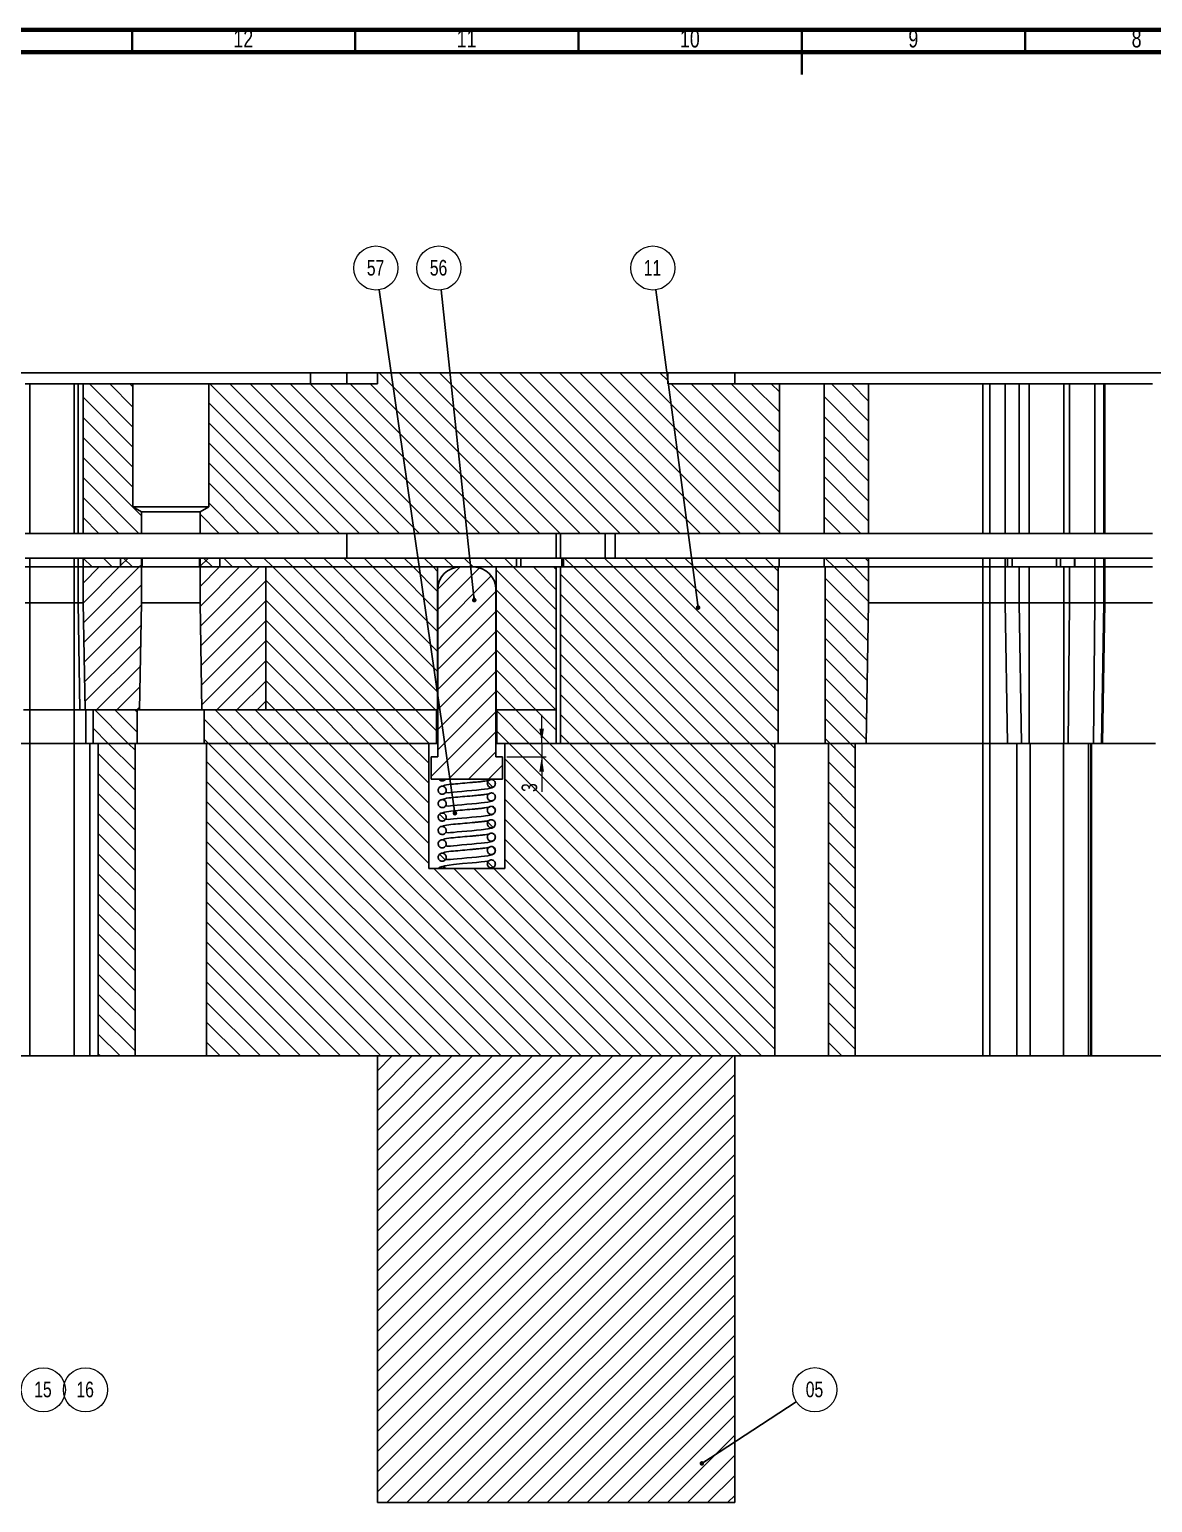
# Model space of a CAD drawing. Header units: millimetres. Extents: x 4 to 907, y 5 to 1495.
# Drawn here: x 277 to 528.5, y 1165.3 to 1495.1 of the extents above; entities that cross this region are included whole.
import ezdxf

# ---------------------------------------------------------------- set-up
doc = ezdxf.new("R2010")
doc.units = ezdxf.units.MM
doc.styles.add('SLDTEXTSTYLE0', font='TXT', dxfattribs={"width": 0.75})
doc.dimstyles.new('SLDDIMSTYLE0', dxfattribs={"dimtxt": 3.5, "dimasz": 3.302, "dimexe": 0, "dimexo": 0.0625, "dimgap": 0.875, "dimtad": 1, "dimrnd": 1e-09, "dimzin": 12, "dimdsep": 46, "dimtxsty": 'SLDTEXTSTYLE0', "dimsah": 1, "dimcen": 0.09, "dimadec": 0, "dimazin": 3, "dimtfac": 1, "dimtofl": 0, "dimtmove": 0, "dimatfit": 3, "dimfxl": 1, "dimfrac": 2, "dimtolj": 1, "dimtzin": 12, "dimarcsym": 0})
doc.dimstyles.new('SLDDIMSTYLE1', dxfattribs={"dimtxt": 0.18, "dimasz": 1.016, "dimexe": 0, "dimexo": 0.0625, "dimgap": 0, "dimtad": 0, "dimtih": 1, "dimtoh": 1, "dimdec": 0, "dimrnd": 1e-09, "dimzin": 0, "dimdsep": 46, "dimtxsty": 'Standard', "dimblk1": 'DOT', "dimblk2": 'DOT', "dimsah": 1, "dimcen": 0.09, "dimadec": 0, "dimazin": 0, "dimtfac": 1.016, "dimtdec": 0, "dimtofl": 0, "dimtmove": 0, "dimatfit": 3, "dimldrblk": 'DOT', "dimfxl": 1, "dimfrac": 2, "dimtolj": 1, "dimtzin": 0, "dimarcsym": 0})
doc.dimstyles.new('SLDDIMSTYLE2', dxfattribs={"dimtxt": 3.5, "dimasz": 3.302, "dimexe": 0, "dimexo": 0.0625, "dimgap": 0.875, "dimtad": 1, "dimrnd": 1e-09, "dimzin": 12, "dimdsep": 46, "dimtxsty": 'SLDTEXTSTYLE0', "dimsah": 1, "dimcen": 0.09, "dimadec": 0, "dimazin": 3, "dimtfac": 1, "dimtmove": 0, "dimatfit": 0, "dimfxl": 1, "dimfrac": 2, "dimtolj": 1, "dimtzin": 12, "dimarcsym": 0})

# ---------------------------------------------------------------- blocks, each defined once
blk = doc.blocks.new('_D_5')
at = {"color": 7, "linetype": 'Continuous', "lineweight": 18}
for p, q in [((148.96, 1335.26), (35.1, 1335.26)), ((36.1, 1265.26), (36.1, 1335.26)), ((643.96, 1265.26), (35.1, 1265.26))]:
    blk.add_line(p, q, dxfattribs=at)
for points in [[(36.1, 1335.26), (35.59, 1331.95), (36.61, 1331.95)], [(36.1, 1265.26), (36.61, 1268.56), (35.59, 1268.56)]]:
    blk.add_solid(points, dxfattribs=at)
at = {"color": 7, "linetype": 'Continuous', "lineweight": 18, "insert": (31.59, 1297), "char_height": 3.5, "attachment_point": 1, "rotation": 90, "style": 'SLDTEXTSTYLE0'}
blk.add_mtext('70', dxfattribs=at)
blk = doc.blocks.new('_D_12')
at = {"color": 7, "linetype": 'Continuous', "lineweight": 18}
for p, q in [((391.73, 1335.26), (391.73, 1341.61)), ((391.73, 1335.26), (391.73, 1332.26)), ((383.96, 1332.26), (392.73, 1332.26)), ((391.73, 1332.26), (391.73, 1324.38))]:
    blk.add_line(p, q, dxfattribs=at)
for points in [[(391.73, 1335.26), (392.24, 1338.56), (391.22, 1338.56)], [(391.73, 1332.26), (391.22, 1328.95), (392.24, 1328.95)]]:
    blk.add_solid(points, dxfattribs=at)
at = {"color": 7, "linetype": 'Continuous', "lineweight": 18, "insert": (387.22, 1324.38), "char_height": 3.5, "attachment_point": 1, "rotation": 90, "style": 'SLDTEXTSTYLE0'}
blk.add_mtext('3', dxfattribs=at)
blk = doc.blocks.new('SW_NOTE_28')
at = {"color": 0, "linetype": 'Continuous', "lineweight": 0}
blk.add_circle((4.14, 2.7), 4.94, dxfattribs=at)
at = {"color": 0, "linetype": 'Continuous', "lineweight": 0, "insert": (4.07, 4.51), "char_height": 3.5, "attachment_point": 2, "style": 'SLDTEXTSTYLE0'}
blk.add_mtext('05', dxfattribs=at)
blk = doc.blocks.new('_Dot')
at = {"color": 0, "linetype": 'ByBlock', "lineweight": -2}
blk.add_line((-0.5, 0), (-1, 0), dxfattribs=at)
at = {"color": 0, "linetype": 'ByBlock', "const_width": 0.5}
blk.add_lwpolyline([(-0.25, 0, 1), (0.25, 0, 1)], format="xyb", close=True, dxfattribs=at)
blk = doc.blocks.new('SW_NOTE_31')
at = {"color": 0, "linetype": 'Continuous', "lineweight": 0}
blk.add_circle((-0.65, 4.9), 4.94, dxfattribs=at)
at = {"color": 0, "linetype": 'Continuous', "lineweight": 0, "insert": (-0.72, 6.7), "char_height": 3.5, "attachment_point": 2, "style": 'SLDTEXTSTYLE0'}
blk.add_mtext('11', dxfattribs=at)
blk = doc.blocks.new('SW_NOTE_34')
at = {"color": 0, "linetype": 'Continuous', "lineweight": 0}
blk.add_circle((2.59, 2.7), 4.94, dxfattribs=at)
at = {"color": 0, "linetype": 'Continuous', "lineweight": 0, "insert": (2.52, 4.51), "char_height": 3.5, "attachment_point": 2, "style": 'SLDTEXTSTYLE0'}
blk.add_mtext('15', dxfattribs=at)
blk = doc.blocks.new('SW_NOTE_36')
at = {"color": 0, "linetype": 'Continuous', "lineweight": 0}
blk.add_circle((2.59, 2.7), 4.94, dxfattribs=at)
at = {"color": 0, "linetype": 'Continuous', "lineweight": 0, "insert": (2.52, 4.51), "char_height": 3.5, "attachment_point": 2, "style": 'SLDTEXTSTYLE0'}
blk.add_mtext('16', dxfattribs=at)
blk = doc.blocks.new('SW_NOTE_52')
at = {"color": 0, "linetype": 'Continuous', "lineweight": 0}
blk.add_circle((-0.52, 4.91), 4.94, dxfattribs=at)
at = {"color": 0, "linetype": 'Continuous', "lineweight": 0, "insert": (-0.59, 6.72), "char_height": 3.5, "attachment_point": 2, "style": 'SLDTEXTSTYLE0'}
blk.add_mtext('56', dxfattribs=at)
blk = doc.blocks.new('SW_NOTE_53')
at = {"color": 0, "linetype": 'Continuous', "lineweight": 0}
blk.add_circle((-0.71, 4.89), 4.94, dxfattribs=at)
at = {"color": 0, "linetype": 'Continuous', "lineweight": 0, "insert": (-0.78, 6.7), "char_height": 3.5, "attachment_point": 2, "style": 'SLDTEXTSTYLE0'}
blk.add_mtext('57', dxfattribs=at)

msp = doc.modelspace()

# ---------------------------------------------------------------- hatches: boundary and pattern name
at = {"linetype": 'Continuous', "lineweight": 18}
h = msp.add_hatch(dxfattribs=at)
h.set_pattern_fill('ANSI31', angle=90, style=0)
h.paths.add_polyline_path([(289.02, 1382.257), (302.118, 1382.257), (302.118, 1387.085), (300.168, 1388.257), (300.168, 1415.757), (289.02, 1415.757)], flags=0)
h = msp.add_hatch(dxfattribs=at)
h.set_pattern_fill('ANSI31', angle=90, style=0)
h.paths.add_polyline_path([(315.218, 1387.085), (315.218, 1382.257), (444.958, 1382.257), (444.958, 1415.757), (419.958, 1415.757), (419.958, 1418.257), (354.958, 1418.257), (354.958, 1415.757), (317.168, 1415.757), (317.168, 1388.257)], flags=0)
h = msp.add_hatch(dxfattribs=at)
h.set_pattern_fill('ANSI31', angle=90, style=0)
h.paths.add_polyline_path([(454.958, 1415.757), (454.958, 1382.257), (464.958, 1382.257), (464.958, 1415.757)], flags=0)
h = msp.add_hatch(dxfattribs=at)
h.set_pattern_fill('ANSI31', angle=90, style=0)
h.paths.add_polyline_path([(289.02, 1374.757), (302.118, 1374.757), (302.118, 1376.757), (289.02, 1376.757)], flags=0)
h = msp.add_hatch(dxfattribs=at)
h.set_pattern_fill('ANSI31', style=0)
h.paths.add_polyline_path([(302.268, 1376.757), (297.422, 1376.757), (297.422, 1374.757), (302.268, 1374.757)], flags=0)
h = msp.add_hatch(dxfattribs=at)
h.set_pattern_fill('ANSI31', style=0)
h.paths.add_polyline_path([(315.068, 1374.757), (319.668, 1374.757), (319.668, 1376.757), (315.068, 1376.757)], flags=0)
h = msp.add_hatch(dxfattribs=at)
h.set_pattern_fill('ANSI31', angle=90, style=0)
h.paths.add_polyline_path([(386.078, 1376.757), (315.218, 1376.757), (315.218, 1374.757), (386.078, 1374.757)], flags=0)
h = msp.add_hatch(dxfattribs=at)
h.set_pattern_fill('ANSI31', angle=90, style=0)
h.paths.add_polyline_path([(444.908, 1376.757), (396.602, 1376.757), (396.602, 1374.757), (444.908, 1374.757)], flags=0)
h = msp.add_hatch(dxfattribs=at)
h.set_pattern_fill('ANSI31', angle=90, style=0)
h.paths.add_polyline_path([(455.008, 1374.757), (464.958, 1374.757), (464.958, 1376.757), (455.008, 1376.757)], flags=0)
h = msp.add_hatch(dxfattribs=at)
h.set_pattern_fill('ANSI31', style=0)
h.paths.add_polyline_path([(302.118, 1374.757), (289.02, 1374.757), (289.02, 1366.757), (289.496, 1342.757), (301.699, 1342.757), (302.118, 1366.757)], flags=0)
h = msp.add_hatch(dxfattribs=at)
h.set_pattern_fill('ANSI31', style=0)
h.paths.add_polyline_path([(329.958, 1342.757), (329.958, 1374.757), (315.218, 1374.757), (315.218, 1366.757), (315.637, 1342.757)], flags=0)
h = msp.add_hatch(dxfattribs=at)
h.set_pattern_fill('ANSI31', angle=90, style=0)
h.paths.add_polyline_path([(368.408, 1374.757), (329.958, 1374.757), (329.958, 1342.757), (368.408, 1342.757)], flags=0)
h = msp.add_hatch(dxfattribs=at)
h.set_pattern_fill('ANSI31', style=0)
edge = h.paths.add_edge_path(flags=0)
edge.add_line((366.958, 1327.257), (382.958, 1327.257))
edge.add_line((382.958, 1327.257), (382.958, 1332.257))
edge.add_line((382.958, 1332.257), (381.458, 1332.257))
edge.add_line((381.458, 1332.257), (381.458, 1369.757))
edge.add_arc((376.458, 1369.757), 5, 0, 90)
edge.add_line((376.458, 1374.757), (373.458, 1374.757))
edge.add_arc((373.458, 1369.757), 5, 90, 180)
edge.add_line((368.458, 1369.757), (368.458, 1332.257))
edge.add_line((368.458, 1332.257), (366.958, 1332.257))
edge.add_line((366.958, 1332.257), (366.958, 1327.257))
h = msp.add_hatch(dxfattribs=at)
h.set_pattern_fill('ANSI31', angle=90, style=0)
h.paths.add_polyline_path([(381.508, 1342.757), (394.958, 1342.757), (394.958, 1374.757), (381.508, 1374.757)], flags=0)
h = msp.add_hatch(dxfattribs=at)
h.set_pattern_fill('ANSI31', angle=90, style=0)
h.paths.add_polyline_path([(444.708, 1374.757), (395.958, 1374.757), (395.958, 1335.257), (444.708, 1335.257)], flags=0)
h = msp.add_hatch(dxfattribs=at)
h.set_pattern_fill('ANSI31', angle=90, style=0)
h.paths.add_polyline_path([(464.958, 1374.757), (455.208, 1374.757), (455.208, 1335.257), (464.408, 1335.257), (464.958, 1366.757)], flags=0)
h = msp.add_hatch(dxfattribs=at)
h.set_pattern_fill('ANSI31', angle=90, style=0)
h.paths.add_polyline_path([(291.296, 1335.257), (301.168, 1335.257), (301.168, 1342.757), (291.296, 1342.757)], flags=0)
h = msp.add_hatch(dxfattribs=at)
h.set_pattern_fill('ANSI31', angle=90, style=0)
h.paths.add_polyline_path([(368.208, 1342.757), (316.168, 1342.757), (316.168, 1335.257), (368.208, 1335.257)], flags=0)
h = msp.add_hatch(dxfattribs=at)
h.set_pattern_fill('ANSI31', angle=90, style=0)
h.paths.add_polyline_path([(381.708, 1335.257), (394.958, 1335.257), (394.958, 1342.757), (381.708, 1342.757)], flags=0)
h = msp.add_hatch(dxfattribs=at)
h.set_pattern_fill('ANSI31', angle=90, style=0)
h.paths.add_polyline_path([(300.668, 1335.257), (292.434, 1335.257), (292.434, 1265.257), (300.668, 1265.257)], flags=0)
h = msp.add_hatch(dxfattribs=at)
h.set_pattern_fill('ANSI31', angle=90, style=0)
h.paths.add_polyline_path([(366.458, 1335.257), (316.668, 1335.257), (316.668, 1265.257), (443.958, 1265.257), (443.958, 1335.257), (383.458, 1335.257), (383.458, 1307.257), (366.458, 1307.257)], flags=0)
h = msp.add_hatch(dxfattribs=at)
h.set_pattern_fill('ANSI31', angle=90, style=0)
h.paths.add_polyline_path([(455.958, 1265.257), (461.958, 1265.257), (461.958, 1335.257), (455.958, 1335.257)], flags=0)
h = msp.add_hatch(dxfattribs=at)
h.set_pattern_fill('ANSI31', angle=90, style=0)
edge = h.paths.add_edge_path(flags=0)
edge.add_line((370.206, 1327.257), (368.709, 1327.257))
edge.add_spline(control_points=[(368.709, 1327.257), (368.898, 1326.975), (369.185, 1326.857), (369.458, 1326.857), (369.73, 1326.857), (370.017, 1326.975), (370.206, 1327.257)], knot_values=[0.3258343, 0.3258343, 0.3258343, 0.3258343, 0.5, 0.5, 0.5, 0.6741657, 0.6741657, 0.6741657, 0.6741657], weights=[0.5460067, 0.6164479, 0.767779, 1, 0.767779, 0.6164479, 0.5460067], degree=3, periodic=0)
h = msp.add_hatch(dxfattribs=at)
h.set_pattern_fill('ANSI31', angle=90, style=0)
edge = h.paths.add_edge_path(flags=0)
edge.add_spline(control_points=[(380.458, 1327.157), (378.658, 1327.157), (378.658, 1325.357), (380.458, 1325.357), (382.258, 1325.357), (382.258, 1327.157), (380.458, 1327.157)], knot_values=[0, 0, 0, 0, 0.5, 0.5, 0.5, 1, 1, 1, 1], weights=[1, 0.3333333, 0.3333333, 1, 0.3333333, 0.3333333, 1], degree=3, periodic=0)
h = msp.add_hatch(dxfattribs=at)
h.set_pattern_fill('ANSI31', angle=90, style=0)
edge = h.paths.add_edge_path(flags=0)
edge.add_spline(control_points=[(369.458, 1325.657), (367.658, 1325.657), (367.658, 1323.857), (369.458, 1323.857), (371.258, 1323.857), (371.258, 1325.657), (369.458, 1325.657)], knot_values=[0, 0, 0, 0, 0.5, 0.5, 0.5, 1, 1, 1, 1], weights=[1, 0.3333333, 0.3333333, 1, 0.3333333, 0.3333333, 1], degree=3, periodic=0)
h = msp.add_hatch(dxfattribs=at)
h.set_pattern_fill('ANSI31', angle=90, style=0)
edge = h.paths.add_edge_path(flags=0)
edge.add_spline(control_points=[(380.458, 1324.157), (378.658, 1324.157), (378.658, 1322.357), (380.458, 1322.357), (382.258, 1322.357), (382.258, 1324.157), (380.458, 1324.157)], knot_values=[0, 0, 0, 0, 0.5, 0.5, 0.5, 1, 1, 1, 1], weights=[1, 0.3333333, 0.3333333, 1, 0.3333333, 0.3333333, 1], degree=3, periodic=0)
h = msp.add_hatch(dxfattribs=at)
h.set_pattern_fill('ANSI31', angle=90, style=0)
edge = h.paths.add_edge_path(flags=0)
edge.add_spline(control_points=[(369.458, 1322.657), (367.658, 1322.657), (367.658, 1320.857), (369.458, 1320.857), (371.258, 1320.857), (371.258, 1322.657), (369.458, 1322.657)], knot_values=[0, 0, 0, 0, 0.5, 0.5, 0.5, 1, 1, 1, 1], weights=[1, 0.3333333, 0.3333333, 1, 0.3333333, 0.3333333, 1], degree=3, periodic=0)
h = msp.add_hatch(dxfattribs=at)
h.set_pattern_fill('ANSI31', angle=90, style=0)
edge = h.paths.add_edge_path(flags=0)
edge.add_spline(control_points=[(369.458, 1319.657), (367.658, 1319.657), (367.658, 1317.857), (369.458, 1317.857), (371.258, 1317.857), (371.258, 1319.657), (369.458, 1319.657)], knot_values=[0, 0, 0, 0, 0.5, 0.5, 0.5, 1, 1, 1, 1], weights=[1, 0.3333333, 0.3333333, 1, 0.3333333, 0.3333333, 1], degree=3, periodic=0)
h = msp.add_hatch(dxfattribs=at)
h.set_pattern_fill('ANSI31', angle=90, style=0)
edge = h.paths.add_edge_path(flags=0)
edge.add_spline(control_points=[(380.458, 1321.157), (378.658, 1321.157), (378.658, 1319.357), (380.458, 1319.357), (382.258, 1319.357), (382.258, 1321.157), (380.458, 1321.157)], knot_values=[0, 0, 0, 0, 0.5, 0.5, 0.5, 1, 1, 1, 1], weights=[1, 0.3333333, 0.3333333, 1, 0.3333333, 0.3333333, 1], degree=3, periodic=0)
h = msp.add_hatch(dxfattribs=at)
h.set_pattern_fill('ANSI31', angle=90, style=0)
edge = h.paths.add_edge_path(flags=0)
edge.add_spline(control_points=[(369.458, 1316.657), (367.658, 1316.657), (367.658, 1314.857), (369.458, 1314.857), (371.258, 1314.857), (371.258, 1316.657), (369.458, 1316.657)], knot_values=[0, 0, 0, 0, 0.5, 0.5, 0.5, 1, 1, 1, 1], weights=[1, 0.3333333, 0.3333333, 1, 0.3333333, 0.3333333, 1], degree=3, periodic=0)
h = msp.add_hatch(dxfattribs=at)
h.set_pattern_fill('ANSI31', angle=90, style=0)
edge = h.paths.add_edge_path(flags=0)
edge.add_spline(control_points=[(380.458, 1318.157), (378.658, 1318.157), (378.658, 1316.357), (380.458, 1316.357), (382.258, 1316.357), (382.258, 1318.157), (380.458, 1318.157)], knot_values=[0, 0, 0, 0, 0.5, 0.5, 0.5, 1, 1, 1, 1], weights=[1, 0.3333333, 0.3333333, 1, 0.3333333, 0.3333333, 1], degree=3, periodic=0)
h = msp.add_hatch(dxfattribs=at)
h.set_pattern_fill('ANSI31', angle=90, style=0)
edge = h.paths.add_edge_path(flags=0)
edge.add_spline(control_points=[(369.458, 1313.657), (367.658, 1313.657), (367.658, 1311.857), (369.458, 1311.857), (371.258, 1311.857), (371.258, 1313.657), (369.458, 1313.657)], knot_values=[0, 0, 0, 0, 0.5, 0.5, 0.5, 1, 1, 1, 1], weights=[1, 0.3333333, 0.3333333, 1, 0.3333333, 0.3333333, 1], degree=3, periodic=0)
h = msp.add_hatch(dxfattribs=at)
h.set_pattern_fill('ANSI31', angle=90, style=0)
edge = h.paths.add_edge_path(flags=0)
edge.add_spline(control_points=[(380.458, 1315.157), (378.658, 1315.157), (378.658, 1313.357), (380.458, 1313.357), (382.258, 1313.357), (382.258, 1315.157), (380.458, 1315.157)], knot_values=[0, 0, 0, 0, 0.5, 0.5, 0.5, 1, 1, 1, 1], weights=[1, 0.3333333, 0.3333333, 1, 0.3333333, 0.3333333, 1], degree=3, periodic=0)
h = msp.add_hatch(dxfattribs=at)
h.set_pattern_fill('ANSI31', angle=90, style=0)
edge = h.paths.add_edge_path(flags=0)
edge.add_spline(control_points=[(369.458, 1310.657), (367.658, 1310.657), (367.658, 1308.857), (369.458, 1308.857), (371.258, 1308.857), (371.258, 1310.657), (369.458, 1310.657)], knot_values=[0, 0, 0, 0, 0.5, 0.5, 0.5, 1, 1, 1, 1], weights=[1, 0.3333333, 0.3333333, 1, 0.3333333, 0.3333333, 1], degree=3, periodic=0)
h = msp.add_hatch(dxfattribs=at)
h.set_pattern_fill('ANSI31', angle=90, style=0)
edge = h.paths.add_edge_path(flags=0)
edge.add_spline(control_points=[(380.458, 1312.157), (378.658, 1312.157), (378.658, 1310.357), (380.458, 1310.357), (382.258, 1310.357), (382.258, 1312.157), (380.458, 1312.157)], knot_values=[0, 0, 0, 0, 0.5, 0.5, 0.5, 1, 1, 1, 1], weights=[1, 0.3333333, 0.3333333, 1, 0.3333333, 0.3333333, 1], degree=3, periodic=0)
h = msp.add_hatch(dxfattribs=at)
h.set_pattern_fill('ANSI31', angle=90, style=0)
edge = h.paths.add_edge_path(flags=0)
edge.add_spline(control_points=[(380.458, 1309.157), (378.658, 1309.157), (378.658, 1307.357), (380.458, 1307.357), (382.258, 1307.357), (382.258, 1309.157), (380.458, 1309.157)], knot_values=[0, 0, 0, 0, 0.5, 0.5, 0.5, 1, 1, 1, 1], weights=[1, 0.3333333, 0.3333333, 1, 0.3333333, 0.3333333, 1], degree=3, periodic=0)
h = msp.add_hatch(dxfattribs=at)
h.set_pattern_fill('ANSI31', style=0)
h.paths.add_polyline_path([(354.958, 1165.257), (434.958, 1165.257), (434.958, 1265.257), (354.958, 1265.257)], flags=0)

# ---------------------------------------------------------------- linework, layer by layer
at = {"color": 7, "linetype": 'Continuous', "lineweight": 70}
for p, q in [((5, 1495), (895, 1495)), ((10, 1490), (890, 1490))]:
    msp.add_line(p, q, dxfattribs=at)
at = {"color": 7, "linetype": 'Continuous', "lineweight": 35}
for p, q in [((300, 1490), (300, 1495)), ((350, 1490), (350, 1495)), ((400, 1490), (400, 1495)), ((450, 1495.001), (450, 1484.999)), ((450, 1490), (450, 1495)), ((500, 1490), (500, 1495))]:
    msp.add_line(p, q, dxfattribs=at)
at = {"color": 7, "linetype": 'Continuous', "lineweight": 25}
for p, q in [((339.958, 1418.257), (247.617, 1418.257)), ((277.087, 1415.757), (276.087, 1415.757)), ((277.087, 1382.257), (277.087, 1415.757)), ((287.042, 1415.757), (277.087, 1415.757)), ((287.042, 1382.257), (287.042, 1415.757)), ((287.921, 1415.757), (287.042, 1415.757)), ((287.921, 1382.257), (287.921, 1415.757)), ((289.02, 1415.757), (287.921, 1415.757)), ((289.02, 1415.757), (289.02, 1382.257)), ((289.02, 1415.757), (300.168, 1415.757)), ((300.168, 1388.257), (300.168, 1415.757)), ((300.168, 1415.757), (317.168, 1415.757)), ((317.168, 1415.757), (317.168, 1388.257)), ((317.168, 1415.757), (354.958, 1415.757)), ((339.958, 1415.757), (339.958, 1418.257)), ((348.106, 1418.257), (339.958, 1418.257)), ((348.106, 1418.257), (348.106, 1415.757)), ((354.958, 1418.257), (348.106, 1418.257)), ((354.958, 1418.257), (354.958, 1415.757)), ((354.958, 1418.257), (419.958, 1418.257)), ((419.958, 1415.757), (419.958, 1418.257)), ((434.958, 1418.257), (419.958, 1418.257)), ((419.958, 1415.757), (444.958, 1415.757)), ((434.958, 1415.757), (434.958, 1418.257)), ((564.958, 1418.257), (434.958, 1418.257)), ((444.958, 1382.257), (444.958, 1415.757)), ((444.958, 1415.757), (454.958, 1415.757)), ((454.958, 1415.757), (454.958, 1382.257)), ((454.958, 1415.757), (464.958, 1415.757)), ((464.958, 1382.257), (464.958, 1415.757)), ((464.958, 1415.757), (490.555, 1415.757)), ((490.555, 1382.257), (490.555, 1415.757)), ((490.555, 1415.757), (492.067, 1415.757)), ((492.067, 1382.257), (492.067, 1415.757)), ((492.067, 1415.757), (495.55, 1415.757)), ((495.55, 1382.257), (495.55, 1415.757)), ((495.55, 1415.757), (498.679, 1415.757)), ((498.679, 1382.257), (498.679, 1415.757)), ((498.679, 1415.757), (500.927, 1415.757)), ((500.927, 1382.257), (500.927, 1415.757)), ((500.927, 1415.757), (508.696, 1415.757)), ((508.696, 1382.257), (508.696, 1415.757)), ((508.696, 1415.757), (509.935, 1415.757)), ((509.935, 1382.257), (509.935, 1415.757)), ((509.935, 1415.757), (515.605, 1415.757)), ((515.605, 1382.257), (515.605, 1415.757)), ((515.605, 1415.757), (517.637, 1415.757)), ((517.637, 1382.257), (517.637, 1415.757)), ((517.637, 1415.757), (517.83, 1415.757)), ((517.83, 1382.257), (517.83, 1415.757)), ((517.83, 1415.757), (528.536, 1415.757)), ((302.118, 1387.085), (300.168, 1388.257)), ((317.168, 1388.257), (300.168, 1388.257)), ((302.118, 1382.257), (302.118, 1387.085)), ((315.218, 1387.085), (302.118, 1387.085)), ((317.168, 1388.257), (315.218, 1387.085)), ((315.218, 1387.085), (315.218, 1382.257)), ((277.087, 1382.257), (276.087, 1382.257)), ((287.042, 1382.257), (277.087, 1382.257)), ((287.921, 1382.257), (287.042, 1382.257)), ((289.02, 1382.257), (287.921, 1382.257)), ((289.02, 1382.257), (302.118, 1382.257)), ((315.218, 1382.257), (302.118, 1382.257)), ((315.218, 1382.257), (444.958, 1382.257)), ((348.106, 1382.257), (348.106, 1376.757)), ((394.958, 1382.257), (394.958, 1376.757)), ((395.958, 1382.257), (395.958, 1376.757)), ((405.958, 1382.257), (405.958, 1376.757)), ((408.196, 1382.257), (408.196, 1376.757)), ((454.958, 1382.257), (444.958, 1382.257)), ((454.958, 1382.257), (464.958, 1382.257)), ((490.555, 1382.257), (464.958, 1382.257)), ((492.067, 1382.257), (490.555, 1382.257)), ((495.55, 1382.257), (492.067, 1382.257)), ((498.679, 1382.257), (495.55, 1382.257)), ((500.927, 1382.257), (498.679, 1382.257)), ((508.696, 1382.257), (500.927, 1382.257)), ((509.935, 1382.257), (508.696, 1382.257)), ((515.605, 1382.257), (509.935, 1382.257)), ((517.637, 1382.257), (515.605, 1382.257)), ((517.83, 1382.257), (517.637, 1382.257)), ((528.536, 1382.257), (517.83, 1382.257)), ((277.087, 1376.757), (276.087, 1376.757)), ((277.087, 1374.757), (277.087, 1376.757)), ((287.042, 1376.757), (277.087, 1376.757)), ((287.042, 1374.757), (287.042, 1376.757)), ((287.921, 1376.757), (287.042, 1376.757)), ((287.921, 1374.757), (287.921, 1376.757)), ((289.02, 1376.757), (287.921, 1376.757)), ((289.02, 1376.757), (289.02, 1374.757)), ((289.02, 1376.757), (302.118, 1376.757)), ((297.422, 1376.757), (297.422, 1374.757)), ((297.422, 1376.757), (302.268, 1376.757)), ((302.118, 1374.757), (302.118, 1376.757)), ((302.268, 1376.757), (302.268, 1374.757)), ((315.068, 1376.757), (302.268, 1376.757)), ((315.068, 1374.757), (315.068, 1376.757)), ((315.068, 1376.757), (319.668, 1376.757)), ((315.218, 1376.757), (315.218, 1374.757)), ((315.218, 1376.757), (386.078, 1376.757)), ((319.668, 1374.757), (319.668, 1376.757)), ((386.078, 1374.757), (386.078, 1376.757)), ((386.087, 1376.757), (386.078, 1376.757)), ((386.087, 1374.757), (386.087, 1376.757)), ((387.087, 1376.757), (386.087, 1376.757)), ((387.087, 1374.757), (387.087, 1376.757)), ((396.217, 1376.757), (387.087, 1376.757)), ((396.217, 1376.757), (396.217, 1374.757)), ((396.224, 1376.757), (396.217, 1376.757)), ((396.224, 1374.757), (396.224, 1376.757)), ((396.602, 1376.757), (396.224, 1376.757)), ((396.602, 1376.757), (396.602, 1374.757)), ((396.602, 1376.757), (444.908, 1376.757)), ((444.908, 1374.757), (444.908, 1376.757)), ((455.008, 1376.757), (444.908, 1376.757)), ((455.008, 1376.757), (455.008, 1374.757)), ((455.008, 1376.757), (464.958, 1376.757)), ((464.958, 1374.757), (464.958, 1376.757)), ((490.555, 1376.757), (464.958, 1376.757)), ((490.555, 1374.757), (490.555, 1376.757)), ((492.067, 1376.757), (490.555, 1376.757)), ((492.067, 1374.757), (492.067, 1376.757)), ((495.55, 1376.757), (492.067, 1376.757)), ((495.55, 1374.757), (495.55, 1376.757)), ((496.087, 1376.757), (495.55, 1376.757)), ((496.087, 1374.757), (496.087, 1376.757)), ((496.087, 1376.757), (496.087, 1374.757)), ((496.087, 1376.757), (496.087, 1376.757)), ((497.087, 1376.757), (496.087, 1376.757)), ((497.087, 1374.757), (497.087, 1376.757)), ((507.042, 1376.757), (497.087, 1376.757)), ((507.042, 1374.757), (507.042, 1376.757)), ((507.921, 1376.757), (507.042, 1376.757)), ((507.921, 1374.757), (507.921, 1376.757)), ((511.049, 1376.757), (507.921, 1376.757)), ((511.049, 1374.757), (511.049, 1376.757)), ((511.132, 1376.757), (511.049, 1376.757)), ((511.132, 1374.757), (511.132, 1376.757)), ((515.605, 1376.757), (511.132, 1376.757)), ((515.605, 1374.757), (515.605, 1376.757)), ((517.637, 1376.757), (515.605, 1376.757)), ((517.637, 1374.757), (517.637, 1376.757)), ((517.83, 1376.757), (517.637, 1376.757)), ((517.83, 1374.757), (517.83, 1376.757)), ((528.536, 1376.757), (517.83, 1376.757)), ((277.087, 1374.757), (276.087, 1374.757)), ((277.087, 1366.757), (277.087, 1374.757)), ((287.042, 1374.757), (277.087, 1374.757)), ((287.042, 1366.757), (287.042, 1374.757)), ((287.921, 1374.757), (287.042, 1374.757)), ((287.921, 1366.757), (287.921, 1374.757)), ((289.02, 1374.757), (287.921, 1374.757)), ((289.02, 1374.757), (289.02, 1366.757)), ((289.02, 1374.757), (302.118, 1374.757)), ((297.422, 1374.757), (302.268, 1374.757)), ((302.118, 1366.757), (302.118, 1374.757)), ((315.068, 1374.757), (302.268, 1374.757)), ((315.068, 1374.757), (319.668, 1374.757)), ((315.218, 1374.757), (315.218, 1366.757)), ((315.218, 1374.757), (329.958, 1374.757)), ((315.218, 1374.757), (386.078, 1374.757)), ((329.958, 1374.757), (329.958, 1342.757)), ((329.958, 1374.757), (368.408, 1374.757)), ((368.408, 1342.757), (368.408, 1374.757)), ((373.458, 1374.757), (376.458, 1374.757)), ((381.508, 1374.757), (381.508, 1342.757)), ((381.508, 1374.757), (394.958, 1374.757)), ((394.958, 1342.757), (394.958, 1374.757)), ((395.958, 1374.757), (394.958, 1374.757)), ((395.958, 1374.757), (444.708, 1374.757)), ((395.958, 1374.757), (395.958, 1335.257)), ((396.602, 1374.757), (444.908, 1374.757)), ((444.708, 1335.257), (444.708, 1374.757)), ((455.008, 1374.757), (444.908, 1374.757)), ((455.008, 1374.757), (464.958, 1374.757)), ((455.208, 1374.757), (455.208, 1335.257)), ((455.208, 1374.757), (464.958, 1374.757)), ((464.958, 1366.757), (464.958, 1374.757)), ((490.555, 1374.757), (464.958, 1374.757)), ((490.555, 1366.757), (490.555, 1374.757)), ((492.067, 1374.757), (490.555, 1374.757)), ((492.067, 1366.757), (492.067, 1374.757)), ((495.55, 1374.757), (492.067, 1374.757)), ((495.55, 1366.757), (495.55, 1374.757)), ((498.679, 1374.757), (495.55, 1374.757)), ((496.087, 1374.757), (495.55, 1374.757)), ((498.679, 1366.757), (498.679, 1374.757)), ((500.927, 1374.757), (498.679, 1374.757)), ((500.927, 1366.757), (500.927, 1374.757)), ((508.696, 1374.757), (500.927, 1374.757)), ((508.696, 1366.757), (508.696, 1374.757)), ((509.935, 1374.757), (508.696, 1374.757)), ((509.935, 1366.757), (509.935, 1374.757)), ((515.605, 1374.757), (509.935, 1374.757)), ((515.605, 1374.757), (511.132, 1374.757)), ((515.605, 1366.757), (515.605, 1374.757)), ((517.637, 1374.757), (515.605, 1374.757)), ((517.637, 1366.757), (517.637, 1374.757)), ((517.83, 1374.757), (517.637, 1374.757)), ((517.83, 1366.757), (517.83, 1374.757)), ((528.536, 1374.757), (517.83, 1374.757)), ((368.458, 1332.257), (368.458, 1369.757)), ((381.458, 1369.757), (381.458, 1332.257)), ((276.087, 1366.757), (277.087, 1366.757)), ((277.087, 1366.757), (277.087, 1342.757)), ((277.087, 1366.757), (287.042, 1366.757)), ((287.042, 1366.757), (287.921, 1366.757)), ((287.042, 1366.757), (287.042, 1342.757)), ((287.921, 1366.757), (288.289, 1342.757)), ((287.921, 1366.757), (289.02, 1366.757)), ((289.496, 1342.757), (289.02, 1366.757)), ((302.118, 1366.757), (301.699, 1342.757)), ((302.118, 1366.757), (315.218, 1366.757)), ((315.637, 1342.757), (315.218, 1366.757)), ((464.958, 1366.757), (464.408, 1335.257)), ((490.555, 1366.757), (490.549, 1335.257)), ((490.555, 1366.757), (492.067, 1366.757)), ((492.067, 1366.757), (492.065, 1335.257)), ((492.067, 1366.757), (495.55, 1366.757)), ((495.55, 1366.757), (498.679, 1366.757)), ((495.55, 1366.757), (496.026, 1335.257)), ((498.679, 1366.757), (500.927, 1366.757)), ((498.679, 1366.757), (499.155, 1335.257)), ((500.927, 1366.757), (500.927, 1335.257)), ((500.927, 1366.757), (508.696, 1366.757)), ((508.696, 1366.757), (509.935, 1366.757)), ((508.696, 1366.757), (508.696, 1335.257)), ((509.935, 1366.757), (509.672, 1335.257)), ((509.935, 1366.757), (515.605, 1366.757)), ((515.605, 1366.757), (515.343, 1335.257)), ((515.605, 1366.757), (517.637, 1366.757)), ((517.637, 1366.757), (517.096, 1335.257)), ((517.83, 1366.757), (517.289, 1335.257)), ((517.637, 1366.757), (517.83, 1366.757)), ((277.087, 1342.757), (275.669, 1342.757)), ((277.087, 1342.757), (277.087, 1335.257)), ((287.042, 1342.757), (277.087, 1342.757)), ((287.042, 1342.757), (287.042, 1335.257)), ((288.289, 1342.757), (287.042, 1342.757)), ((289.496, 1342.757), (288.289, 1342.757)), ((289.496, 1342.757), (301.699, 1342.757)), ((289.679, 1342.757), (289.679, 1335.257)), ((291.296, 1342.757), (291.296, 1335.257)), ((291.296, 1342.757), (301.168, 1342.757)), ((301.168, 1335.257), (301.168, 1342.757)), ((315.637, 1342.757), (301.699, 1342.757)), ((315.637, 1342.757), (329.958, 1342.757)), ((316.168, 1342.757), (316.168, 1335.257)), ((316.168, 1342.757), (368.208, 1342.757)), ((329.958, 1342.757), (368.408, 1342.757)), ((368.208, 1335.257), (368.208, 1342.757)), ((368.458, 1342.757), (368.408, 1342.757)), ((381.508, 1342.757), (381.458, 1342.757)), ((381.508, 1342.757), (394.958, 1342.757)), ((381.708, 1342.757), (381.708, 1335.257)), ((381.708, 1342.757), (394.958, 1342.757)), ((394.958, 1335.257), (394.958, 1342.757)), ((274.087, 1335.257), (277.087, 1335.257)), ((277.087, 1265.257), (277.087, 1335.257)), ((277.087, 1335.257), (287.042, 1335.257)), ((287.042, 1265.257), (287.042, 1335.257)), ((287.042, 1335.257), (289.679, 1335.257)), ((289.679, 1335.257), (291.296, 1335.257)), ((290.558, 1265.257), (290.558, 1335.257)), ((291.296, 1335.257), (301.168, 1335.257)), ((292.434, 1335.257), (292.434, 1265.257)), ((292.434, 1335.257), (300.668, 1335.257)), ((300.668, 1265.257), (300.668, 1335.257)), ((301.168, 1335.257), (316.168, 1335.257)), ((316.168, 1335.257), (368.208, 1335.257)), ((316.668, 1335.257), (316.668, 1265.257)), ((316.668, 1335.257), (366.458, 1335.257)), ((366.458, 1307.257), (366.458, 1335.257)), ((368.458, 1335.257), (368.208, 1335.257)), ((381.708, 1335.257), (381.458, 1335.257)), ((381.708, 1335.257), (394.958, 1335.257)), ((383.458, 1335.257), (383.458, 1307.257)), ((383.458, 1335.257), (443.958, 1335.257)), ((395.958, 1335.257), (444.708, 1335.257)), ((443.958, 1265.257), (443.958, 1335.257)), ((455.208, 1335.257), (444.708, 1335.257)), ((455.208, 1335.257), (464.408, 1335.257)), ((455.958, 1335.257), (455.958, 1265.257)), ((455.958, 1335.257), (461.958, 1335.257)), ((461.958, 1265.257), (461.958, 1335.257)), ((490.549, 1335.257), (464.408, 1335.257)), ((490.519, 1265.257), (490.519, 1335.257)), ((492.065, 1335.257), (490.549, 1335.257)), ((492.062, 1265.257), (492.062, 1335.257)), ((496.026, 1335.257), (492.065, 1335.257)), ((499.155, 1335.257), (496.026, 1335.257)), ((498.148, 1265.257), (498.148, 1335.257)), ((500.927, 1335.257), (499.155, 1335.257)), ((508.696, 1335.257), (500.927, 1335.257)), ((501.16, 1265.257), (501.16, 1335.257)), ((508.593, 1265.257), (508.593, 1335.257)), ((509.672, 1335.257), (508.696, 1335.257)), ((515.343, 1335.257), (509.672, 1335.257)), ((514.174, 1265.257), (514.174, 1335.257)), ((514.682, 1265.257), (514.682, 1335.257)), ((514.875, 1265.257), (514.875, 1335.257)), ((517.096, 1335.257), (515.343, 1335.257)), ((517.289, 1335.257), (517.096, 1335.257)), ((529.186, 1335.257), (517.289, 1335.257)), ((366.958, 1327.257), (366.958, 1332.257)), ((366.958, 1332.257), (368.458, 1332.257)), ((381.458, 1332.257), (382.958, 1332.257)), ((382.958, 1332.257), (382.958, 1327.257)), ((382.958, 1327.257), (366.958, 1327.257)), ((368.709, 1327.257), (370.206, 1327.257)), ((366.458, 1307.257), (383.458, 1307.257)), ((370.206, 1307.257), (368.709, 1307.257)), ((381.347, 1308.201), (381.333, 1308.392)), ((277.087, 1265.257), (273.087, 1265.257)), ((287.042, 1265.257), (277.087, 1265.257)), ((290.558, 1265.257), (287.042, 1265.257)), ((292.434, 1265.257), (290.558, 1265.257)), ((292.434, 1265.257), (300.668, 1265.257)), ((316.668, 1265.257), (300.668, 1265.257)), ((316.668, 1265.257), (443.958, 1265.257)), ((354.958, 1265.257), (354.958, 1165.257)), ((434.958, 1265.257), (354.958, 1265.257)), ((434.958, 1165.257), (434.958, 1265.257)), ((455.958, 1265.257), (443.958, 1265.257)), ((455.958, 1265.257), (461.958, 1265.257)), ((490.519, 1265.257), (461.958, 1265.257)), ((492.062, 1265.257), (490.519, 1265.257)), ((498.148, 1265.257), (492.062, 1265.257)), ((501.16, 1265.257), (498.148, 1265.257)), ((508.593, 1265.257), (501.16, 1265.257)), ((514.174, 1265.257), (508.593, 1265.257)), ((514.682, 1265.257), (514.174, 1265.257)), ((514.875, 1265.257), (514.682, 1265.257)), ((532.043, 1265.257), (514.875, 1265.257)), ((434.958, 1165.257), (354.958, 1165.257))]:
    msp.add_line(p, q, dxfattribs=at)
at = {"color": 8, "linetype": 'Continuous', "lineweight": 25}
for p, q in [((464.958, 1366.757), (490.555, 1366.757)), ((517.83, 1366.757), (528.528, 1366.757))]:
    msp.add_line(p, q, dxfattribs=at)
at = {"color": 7, "linetype": 'Continuous', "lineweight": 25, "flags": 128}
for points in [[(370.425, 1324.308), (370.431, 1324.265), (370.852, 1324.215), (371.326, 1324.262), (371.955, 1324.33), (372.795, 1324.414), (373.825, 1324.507), (374.958, 1324.607), (376.093, 1324.707), (377.169, 1324.803), (378.172, 1324.903), (379.676, 1325.09), (380.546, 1325.279), (380.991, 1325.515), (381.224, 1325.784), (381.35, 1326.159), (381.333, 1326.392), (381.333, 1326.392)], [(370.425, 1321.308), (370.431, 1321.265), (370.852, 1321.215), (371.326, 1321.262), (371.955, 1321.33), (372.795, 1321.414), (373.825, 1321.507), (374.958, 1321.607), (376.093, 1321.707), (377.169, 1321.803), (378.172, 1321.903), (379.676, 1322.09), (380.546, 1322.279), (380.991, 1322.515), (381.224, 1322.784), (381.35, 1323.159), (381.333, 1323.392), (381.333, 1323.392)], [(370.425, 1318.308), (370.431, 1318.265), (370.852, 1318.215), (371.326, 1318.262), (371.955, 1318.33), (372.795, 1318.414), (373.825, 1318.507), (374.958, 1318.607), (376.093, 1318.707), (377.169, 1318.803), (378.172, 1318.903), (379.676, 1319.09), (380.546, 1319.279), (380.991, 1319.515), (381.224, 1319.784), (381.35, 1320.159), (381.333, 1320.392), (381.333, 1320.392)], [(370.425, 1315.308), (370.431, 1315.265), (370.852, 1315.215), (371.326, 1315.262), (371.955, 1315.33), (372.795, 1315.414), (373.825, 1315.507), (374.958, 1315.607), (376.093, 1315.707), (377.169, 1315.803), (378.172, 1315.903), (379.676, 1316.09), (380.546, 1316.279), (380.991, 1316.515), (381.224, 1316.784), (381.35, 1317.159), (381.333, 1317.392), (381.333, 1317.392)], [(370.425, 1312.308), (370.431, 1312.265), (370.852, 1312.215), (371.326, 1312.262), (371.955, 1312.33), (372.795, 1312.414), (373.825, 1312.507), (374.958, 1312.607), (376.093, 1312.707), (377.169, 1312.803), (378.172, 1312.903), (379.676, 1313.09), (380.546, 1313.279), (380.991, 1313.515), (381.224, 1313.784), (381.35, 1314.159), (381.333, 1314.392), (381.333, 1314.392)], [(370.425, 1309.308), (370.431, 1309.265), (370.852, 1309.215), (371.326, 1309.262), (371.955, 1309.33), (372.795, 1309.414), (373.825, 1309.507), (374.958, 1309.607), (376.093, 1309.707), (377.169, 1309.803), (378.172, 1309.903), (379.676, 1310.09), (380.546, 1310.279), (380.991, 1310.515), (381.224, 1310.784), (381.35, 1311.159), (381.333, 1311.392), (381.333, 1311.392)], [(380.02, 1308.995), (380.012, 1308.99), (379.694, 1308.912), (379.024, 1308.809), (378.156, 1308.705), (377.169, 1308.604), (376.143, 1308.511), (373.998, 1308.322), (371.962, 1308.133), (370.013, 1307.863), (369.063, 1307.514), (368.802, 1307.279), (368.802, 1307.279)]]:
    msp.add_lwpolyline(points, dxfattribs=at)
at = {"color": 7, "linetype": 'Continuous', "lineweight": 25}
for centre, radius, start, end in [((373.458, 1369.757), 5, 90, 180), ((376.458, 1369.757), 5, 0, 90), ((369.458, 1306.757), 0.9, 33.74899, 146.25101)]:
    msp.add_arc(centre, radius, start, end, dxfattribs=at)
for points, knots in [([(368.709, 1327.257), (368.746, 1327.208), (368.844, 1327.08), (369.065, 1326.928), (369.361, 1326.844), (369.669, 1326.864), (369.952, 1326.984), (370.122, 1327.137), (370.193, 1327.238), (370.206, 1327.257)], [0, 0, 0, 0, 0.10301541, 0.27474942, 0.44648342, 0.61821742, 0.78995142, 0.96168542, 1, 1, 1, 1]), ([(380.02, 1326.995), (380.019, 1326.994), (380.018, 1326.987), (379.708, 1326.904), (379.067, 1326.812), (378.196, 1326.706), (377.206, 1326.605), (375.817, 1326.482), (373.961, 1326.323), (371.8, 1326.112), (370.276, 1325.995), (369.629, 1325.729), (369.448, 1325.655)], [0, 0, 0, 0, 0.01962762, 0.09770789, 0.18666973, 0.27341848, 0.35662024, 0.43498494, 0.58993377, 0.74644546, 0.92921545, 1, 1, 1, 1]), ([(380.458, 1327.157), (380.356, 1327.147), (380.154, 1327.127), (379.885, 1326.972), (379.68, 1326.743), (379.563, 1326.458), (379.546, 1326.15), (379.633, 1325.855), (379.812, 1325.605), (380.065, 1325.428), (380.361, 1325.344), (380.669, 1325.364), (380.952, 1325.484), (381.18, 1325.691), (381.326, 1325.962), (381.375, 1326.266), (381.32, 1326.569), (381.168, 1326.838), (380.935, 1327.039), (380.685, 1327.142), (380.521, 1327.153), (380.458, 1327.157)], [0, 0, 0, 0, 0.05368873, 0.10737745, 0.16106618, 0.21475491, 0.26844363, 0.32213236, 0.37582109, 0.42950982, 0.48319854, 0.53688727, 0.590576, 0.64426472, 0.69795345, 0.75164218, 0.8053309, 0.85901963, 0.91270836, 0.96639708, 1, 1, 1, 1]), ([(369.458, 1325.657), (369.356, 1325.647), (369.154, 1325.627), (368.885, 1325.472), (368.68, 1325.243), (368.563, 1324.958), (368.546, 1324.65), (368.633, 1324.355), (368.812, 1324.105), (369.065, 1323.928), (369.361, 1323.844), (369.669, 1323.864), (369.952, 1323.984), (370.18, 1324.191), (370.326, 1324.462), (370.375, 1324.766), (370.32, 1325.069), (370.168, 1325.338), (369.935, 1325.539), (369.685, 1325.642), (369.521, 1325.653), (369.458, 1325.657)], [0, 0, 0, 0, 0.0536887, 0.1073775, 0.1610662, 0.2147549, 0.2684436, 0.3221324, 0.3758211, 0.4295098, 0.4831985, 0.5368873, 0.590576, 0.6442647, 0.6979535, 0.7516422, 0.8053309, 0.8590196, 0.9127084, 0.9663971, 1, 1, 1, 1]), ([(380.02, 1323.995), (380.019, 1323.994), (380.018, 1323.987), (379.708, 1323.904), (379.067, 1323.812), (378.196, 1323.706), (377.206, 1323.605), (375.817, 1323.482), (373.961, 1323.323), (371.8, 1323.112), (370.276, 1322.995), (369.629, 1322.729), (369.448, 1322.655)], [0, 0, 0, 0, 0.0196276, 0.0977079, 0.1866697, 0.2734185, 0.3566202, 0.4349849, 0.5899338, 0.7464455, 0.9292155, 1, 1, 1, 1]), ([(380.458, 1324.157), (380.356, 1324.147), (380.154, 1324.127), (379.885, 1323.972), (379.68, 1323.743), (379.563, 1323.458), (379.546, 1323.15), (379.633, 1322.855), (379.812, 1322.605), (380.065, 1322.428), (380.361, 1322.344), (380.669, 1322.364), (380.952, 1322.484), (381.18, 1322.691), (381.326, 1322.962), (381.375, 1323.266), (381.32, 1323.569), (381.168, 1323.838), (380.935, 1324.039), (380.685, 1324.142), (380.521, 1324.153), (380.458, 1324.157)], [0, 0, 0, 0, 0.0536887, 0.1073775, 0.1610662, 0.2147549, 0.2684436, 0.3221324, 0.3758211, 0.4295098, 0.4831985, 0.5368873, 0.590576, 0.6442647, 0.6979535, 0.7516422, 0.8053309, 0.8590196, 0.9127084, 0.9663971, 1, 1, 1, 1]), ([(369.458, 1322.657), (369.356, 1322.647), (369.154, 1322.627), (368.885, 1322.472), (368.68, 1322.243), (368.563, 1321.958), (368.546, 1321.65), (368.633, 1321.355), (368.812, 1321.105), (369.065, 1320.928), (369.361, 1320.844), (369.669, 1320.864), (369.952, 1320.984), (370.18, 1321.191), (370.326, 1321.462), (370.375, 1321.766), (370.32, 1322.069), (370.168, 1322.338), (369.935, 1322.539), (369.685, 1322.642), (369.521, 1322.653), (369.458, 1322.657)], [0, 0, 0, 0, 0.0536887, 0.1073775, 0.1610662, 0.2147549, 0.2684436, 0.3221324, 0.3758211, 0.4295098, 0.4831985, 0.5368873, 0.590576, 0.6442647, 0.6979535, 0.7516422, 0.8053309, 0.8590196, 0.9127084, 0.9663971, 1, 1, 1, 1]), ([(369.458, 1319.657), (369.356, 1319.647), (369.154, 1319.627), (368.885, 1319.472), (368.68, 1319.243), (368.563, 1318.958), (368.546, 1318.65), (368.633, 1318.355), (368.812, 1318.105), (369.065, 1317.928), (369.361, 1317.844), (369.669, 1317.864), (369.952, 1317.984), (370.18, 1318.191), (370.326, 1318.462), (370.375, 1318.766), (370.32, 1319.069), (370.168, 1319.338), (369.935, 1319.539), (369.685, 1319.642), (369.521, 1319.653), (369.458, 1319.657)], [0, 0, 0, 0, 0.0536887, 0.1073775, 0.1610662, 0.2147549, 0.2684436, 0.3221324, 0.3758211, 0.4295098, 0.4831985, 0.5368873, 0.590576, 0.6442647, 0.6979535, 0.7516422, 0.8053309, 0.8590196, 0.9127084, 0.9663971, 1, 1, 1, 1]), ([(380.02, 1320.995), (380.019, 1320.994), (380.018, 1320.987), (379.708, 1320.904), (379.067, 1320.812), (378.196, 1320.706), (377.206, 1320.605), (375.817, 1320.482), (373.961, 1320.323), (371.8, 1320.112), (370.276, 1319.995), (369.629, 1319.729), (369.448, 1319.655)], [0, 0, 0, 0, 0.0196276, 0.0977079, 0.1866697, 0.2734185, 0.3566202, 0.4349849, 0.5899338, 0.7464455, 0.9292155, 1, 1, 1, 1]), ([(380.458, 1321.157), (380.356, 1321.147), (380.154, 1321.127), (379.885, 1320.972), (379.68, 1320.743), (379.563, 1320.458), (379.546, 1320.15), (379.633, 1319.855), (379.812, 1319.605), (380.065, 1319.428), (380.361, 1319.344), (380.669, 1319.364), (380.952, 1319.484), (381.18, 1319.691), (381.326, 1319.962), (381.375, 1320.266), (381.32, 1320.569), (381.168, 1320.838), (380.935, 1321.039), (380.685, 1321.142), (380.521, 1321.153), (380.458, 1321.157)], [0, 0, 0, 0, 0.05368873, 0.10737745, 0.16106618, 0.21475491, 0.26844363, 0.32213236, 0.37582109, 0.42950982, 0.48319854, 0.53688727, 0.590576, 0.64426472, 0.69795345, 0.75164218, 0.8053309, 0.85901963, 0.91270836, 0.96639708, 1, 1, 1, 1]), ([(369.458, 1316.657), (369.356, 1316.647), (369.154, 1316.627), (368.885, 1316.472), (368.68, 1316.243), (368.563, 1315.958), (368.546, 1315.65), (368.633, 1315.355), (368.812, 1315.105), (369.065, 1314.928), (369.361, 1314.844), (369.669, 1314.864), (369.952, 1314.984), (370.18, 1315.191), (370.326, 1315.462), (370.375, 1315.766), (370.32, 1316.069), (370.168, 1316.338), (369.935, 1316.539), (369.685, 1316.642), (369.521, 1316.653), (369.458, 1316.657)], [0, 0, 0, 0, 0.05368873, 0.10737745, 0.16106618, 0.21475491, 0.26844363, 0.32213236, 0.37582109, 0.42950982, 0.48319854, 0.53688727, 0.590576, 0.64426472, 0.69795345, 0.75164218, 0.8053309, 0.85901963, 0.91270836, 0.96639708, 1, 1, 1, 1]), ([(380.02, 1317.995), (380.019, 1317.994), (380.018, 1317.987), (379.708, 1317.904), (379.067, 1317.812), (378.196, 1317.706), (377.206, 1317.605), (375.817, 1317.482), (373.961, 1317.323), (371.8, 1317.112), (370.276, 1316.995), (369.629, 1316.729), (369.448, 1316.655)], [0, 0, 0, 0, 0.0196276, 0.0977079, 0.1866697, 0.2734185, 0.3566202, 0.4349849, 0.5899338, 0.7464455, 0.9292155, 1, 1, 1, 1]), ([(380.458, 1318.157), (380.356, 1318.147), (380.154, 1318.127), (379.885, 1317.972), (379.68, 1317.743), (379.563, 1317.458), (379.546, 1317.15), (379.633, 1316.855), (379.812, 1316.605), (380.065, 1316.428), (380.361, 1316.344), (380.669, 1316.364), (380.952, 1316.484), (381.18, 1316.691), (381.326, 1316.962), (381.375, 1317.266), (381.32, 1317.569), (381.168, 1317.838), (380.935, 1318.039), (380.685, 1318.142), (380.521, 1318.153), (380.458, 1318.157)], [0, 0, 0, 0, 0.0536887, 0.1073775, 0.1610662, 0.2147549, 0.2684436, 0.3221324, 0.3758211, 0.4295098, 0.4831985, 0.5368873, 0.590576, 0.6442647, 0.6979535, 0.7516422, 0.8053309, 0.8590196, 0.9127084, 0.9663971, 1, 1, 1, 1]), ([(369.458, 1313.657), (369.356, 1313.647), (369.154, 1313.627), (368.885, 1313.472), (368.68, 1313.243), (368.563, 1312.958), (368.546, 1312.65), (368.633, 1312.355), (368.812, 1312.105), (369.065, 1311.928), (369.361, 1311.844), (369.669, 1311.864), (369.952, 1311.984), (370.18, 1312.191), (370.326, 1312.462), (370.375, 1312.766), (370.32, 1313.069), (370.168, 1313.338), (369.935, 1313.539), (369.685, 1313.642), (369.521, 1313.653), (369.458, 1313.657)], [0, 0, 0, 0, 0.0536887, 0.1073775, 0.1610662, 0.2147549, 0.2684436, 0.3221324, 0.3758211, 0.4295098, 0.4831985, 0.5368873, 0.590576, 0.6442647, 0.6979535, 0.7516422, 0.8053309, 0.8590196, 0.9127084, 0.9663971, 1, 1, 1, 1]), ([(380.02, 1314.995), (380.019, 1314.994), (380.018, 1314.987), (379.708, 1314.904), (379.067, 1314.812), (378.196, 1314.706), (377.206, 1314.605), (375.817, 1314.482), (373.961, 1314.323), (371.8, 1314.112), (370.276, 1313.995), (369.629, 1313.729), (369.448, 1313.655)], [0, 0, 0, 0, 0.0196276, 0.0977079, 0.1866697, 0.2734185, 0.3566202, 0.4349849, 0.5899338, 0.7464455, 0.9292155, 1, 1, 1, 1]), ([(380.458, 1315.157), (380.356, 1315.147), (380.154, 1315.127), (379.885, 1314.972), (379.68, 1314.743), (379.563, 1314.458), (379.546, 1314.15), (379.633, 1313.855), (379.812, 1313.605), (380.065, 1313.428), (380.361, 1313.344), (380.669, 1313.364), (380.952, 1313.484), (381.18, 1313.691), (381.326, 1313.962), (381.375, 1314.266), (381.32, 1314.569), (381.168, 1314.838), (380.935, 1315.039), (380.685, 1315.142), (380.521, 1315.153), (380.458, 1315.157)], [0, 0, 0, 0, 0.0536887, 0.1073775, 0.1610662, 0.2147549, 0.2684436, 0.3221324, 0.3758211, 0.4295098, 0.4831985, 0.5368873, 0.590576, 0.6442647, 0.6979535, 0.7516422, 0.8053309, 0.8590196, 0.9127084, 0.9663971, 1, 1, 1, 1]), ([(369.458, 1310.657), (369.356, 1310.647), (369.154, 1310.627), (368.885, 1310.472), (368.68, 1310.243), (368.563, 1309.958), (368.546, 1309.65), (368.633, 1309.355), (368.812, 1309.105), (369.065, 1308.928), (369.361, 1308.844), (369.669, 1308.864), (369.952, 1308.984), (370.18, 1309.191), (370.326, 1309.462), (370.375, 1309.766), (370.32, 1310.069), (370.168, 1310.338), (369.935, 1310.539), (369.685, 1310.642), (369.521, 1310.653), (369.458, 1310.657)], [0, 0, 0, 0, 0.0536887, 0.1073775, 0.1610662, 0.2147549, 0.2684436, 0.3221324, 0.3758211, 0.4295098, 0.4831985, 0.5368873, 0.590576, 0.6442647, 0.6979535, 0.7516422, 0.8053309, 0.8590196, 0.9127084, 0.9663971, 1, 1, 1, 1]), ([(380.02, 1311.995), (380.019, 1311.994), (380.018, 1311.987), (379.708, 1311.904), (379.067, 1311.812), (378.196, 1311.706), (377.206, 1311.605), (375.817, 1311.482), (373.961, 1311.323), (371.8, 1311.112), (370.276, 1310.995), (369.629, 1310.729), (369.448, 1310.655)], [0, 0, 0, 0, 0.01962762, 0.09770789, 0.18666973, 0.27341848, 0.35662024, 0.43498494, 0.58993377, 0.74644546, 0.92921545, 1, 1, 1, 1]), ([(380.458, 1312.157), (380.356, 1312.147), (380.154, 1312.127), (379.885, 1311.972), (379.68, 1311.743), (379.563, 1311.458), (379.546, 1311.15), (379.633, 1310.855), (379.812, 1310.605), (380.065, 1310.428), (380.361, 1310.344), (380.669, 1310.364), (380.952, 1310.484), (381.18, 1310.691), (381.326, 1310.962), (381.375, 1311.266), (381.32, 1311.569), (381.168, 1311.838), (380.935, 1312.039), (380.685, 1312.142), (380.521, 1312.153), (380.458, 1312.157)], [0, 0, 0, 0, 0.0536887, 0.1073775, 0.1610662, 0.2147549, 0.2684436, 0.3221324, 0.3758211, 0.4295098, 0.4831985, 0.5368873, 0.590576, 0.6442647, 0.6979535, 0.7516422, 0.8053309, 0.8590196, 0.9127084, 0.9663971, 1, 1, 1, 1]), ([(380.458, 1309.157), (380.356, 1309.147), (380.154, 1309.127), (379.885, 1308.972), (379.68, 1308.743), (379.563, 1308.458), (379.546, 1308.15), (379.633, 1307.855), (379.812, 1307.605), (380.065, 1307.428), (380.361, 1307.344), (380.669, 1307.364), (380.952, 1307.484), (381.18, 1307.691), (381.326, 1307.962), (381.375, 1308.266), (381.32, 1308.569), (381.168, 1308.838), (380.935, 1309.039), (380.685, 1309.142), (380.521, 1309.153), (380.458, 1309.157)], [0, 0, 0, 0, 0.0536887, 0.1073775, 0.1610662, 0.2147549, 0.2684436, 0.3221324, 0.3758211, 0.4295098, 0.4831985, 0.5368873, 0.590576, 0.6442647, 0.6979535, 0.7516422, 0.8053309, 0.8590196, 0.9127084, 0.9663971, 1, 1, 1, 1]), ([(380.461, 1307.261), (380.489, 1307.267), (380.656, 1307.301), (380.896, 1307.39), (381.066, 1307.599), (381.102, 1307.644)], [0, 0, 0, 0, 0.1368332, 0.8149773, 1, 1, 1, 1])]:
    msp.add_open_spline(points, degree=3, knots=knots, dxfattribs=at)

# ---------------------------------------------------------------- block references
at = {"color": 7, "linetype": 'Continuous', "lineweight": 0}
for name, p in [('SW_NOTE_53', (355.313, 1436.81)), ('SW_NOTE_52', (369.228, 1436.787)), ('SW_NOTE_31', (417.278, 1436.802)), ('SW_NOTE_34', (277.528, 1187.813)), ('SW_NOTE_36', (286.982, 1187.813)), ('SW_NOTE_28', (448.756, 1187.819))]:
    msp.add_blockref(name, p, dxfattribs=at)

# ---------------------------------------------------------------- texts
at = {"color": 7, "linetype": 'Continuous', "lineweight": 0, "attachment_point": 2, "style": 'SLDTEXTSTYLE0'}
for s, insert, char_height in [('12', (324.92, 1495.06), 3.9688), ('11', (374.92, 1495.06), 3.9688), ('10', (424.92, 1495.06), 3.9688), ('9', (474.96, 1495.06), 3.969), ('8', (524.96, 1495.06), 3.969)]:
    msp.add_mtext(s, dxfattribs=dict(at, insert=insert, char_height=char_height))

# ---------------------------------------------------------------- dimensions: what is measured, and where the dimension line sits
at = {"color": 7, "linetype": 'Continuous', "lineweight": 18}
for base, p1, p2, dimstyle, picture, middle in [((391.728, 1332.257), (366.458, 1335.257), (382.958, 1332.257), 'SLDDIMSTYLE2', '_D_12', (391.728, 1325.676)), ((36.101, 1335.257), (644.958, 1265.257), (149.958, 1335.257), 'SLDDIMSTYLE0', '_D_5', (36.101, 1299.589))]:
    dim = msp.add_linear_dim(base=base, p1=p1, p2=p2, angle=90, dimstyle=dimstyle, dxfattribs=at)
    dim.commit()
    dim.dimension.update_dxf_attribs({"geometry": picture, "text_midpoint": middle, "dimtype": 160})

# ---------------------------------------------------------------- leaders
at = {"color": 7, "linetype": 'Continuous', "lineweight": 0}
for points in [[(372.304, 1319.608), (355.313, 1436.81)], [(376.643, 1367.33), (369.228, 1436.787)], [(426.76, 1365.657), (417.278, 1436.802)], [(427.595, 1174.023), (448.756, 1187.819)]]:
    msp.add_leader(points, dimstyle='SLDDIMSTYLE1', dxfattribs=at)

doc.saveas('drawing.dxf')
